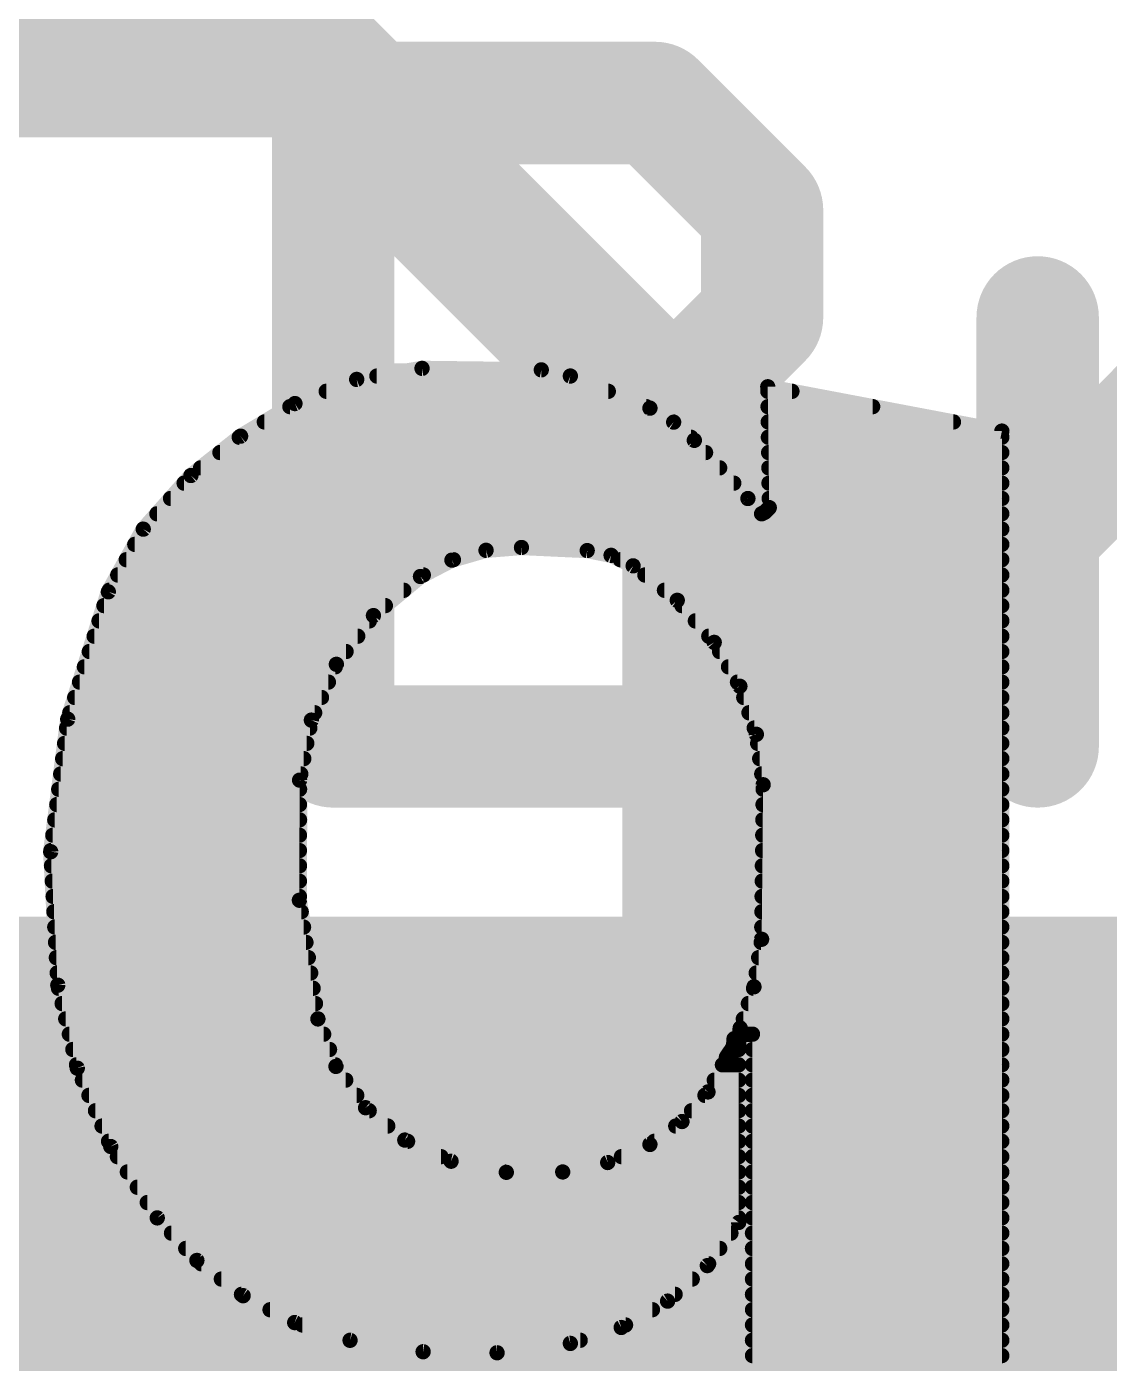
# Model space of a CAD drawing. Extents: x -0.1 to 25.5, y -0.1 to 14.1.
# Drawn here: x 15.394 to 17.191, y 9.919 to 12.137 of the extents above; entities that cross this region are included whole.
import ezdxf

# ---------------------------------------------------------------- set-up
doc = ezdxf.new("R2010")
doc.units = 0
for name, color, linetype in [('1', 12, 'CONTINUOUS'), ('16', 132, 'CONTINUOUS'), ('21', 41, 'CONTINUOUS'), ('22', 40, 'CONTINUOUS')]:
    doc.layers.add(name, color=color, linetype=linetype)

# ---------------------------------------------------------------- blocks, each defined once
blk = doc.blocks.new('RECT')
blk.add_solid([(-0.5, -0.5), (0.5, -0.5), (-0.5, 0.5), (0.5, 0.5)])

msp = doc.modelspace()

# ---------------------------------------------------------------- linework, layer by layer
at = {"layer": '1', "const_width": 0.254}
for points in [[(13.97, 12.08), (15.86, 12.08)], [(15.86, 12.08), (16.51, 11.43)], [(16.51, 11.43), (16.51, 10.16)]]:
    msp.add_lwpolyline(points, dxfattribs=at)
at = {"layer": '1', "const_width": 0.127}
for points in [[(15.9049, 12.1249, 1), (15.8151, 12.0351)], [(15.86, 12.0165, 1), (15.86, 12.1435)], [(16.5735, 11.43, 1), (16.4465, 11.43)], [(16.4651, 11.3851, 1), (16.5549, 11.4749)], [(16.4465, 10.16, 1), (16.5735, 10.16)]]:
    msp.add_lwpolyline(points, format="xyb", dxfattribs=at)
at = {"layer": '16', "const_width": 0.254}
msp.add_lwpolyline([(12.954, 10.287), (18.3134, 10.287)], dxfattribs=at)
at = {"layer": '21', "const_width": 0.2032}
for points in [[(15.903, 10.9424), (15.903, 12.0101)], [(15.903, 12.0101), (16.4369, 12.0101)], [(16.4369, 12.0101), (16.6148, 11.8322)], [(16.6148, 11.8322), (16.6148, 11.6542)], [(16.6148, 11.6542), (16.4369, 11.4763)], [(17.0724, 10.9424), (17.0724, 11.6542)], [(17.0724, 11.2983), (17.4283, 11.6542)], [(15.903, 11.4763), (16.4369, 11.4763)], [(16.4369, 11.4763), (16.6148, 11.2983)], [(16.6148, 11.2983), (16.6148, 11.1204)], [(16.6148, 11.1204), (16.4369, 10.9424)], [(16.4369, 10.9424), (15.903, 10.9424)]]:
    msp.add_lwpolyline(points, dxfattribs=at)
at = {"layer": '21', "const_width": 0.1016}
for points in [[(15.9538, 12.0101, 1), (15.8522, 12.0101)], [(15.903, 12.0609, 1), (15.903, 11.9593)], [(16.4728, 12.046, 1), (16.4009, 11.9742)], [(16.4369, 11.9593, 1), (16.4369, 12.0609)], [(16.6656, 11.8322, 1), (16.564, 11.8322)], [(16.5789, 11.7962, 1), (16.6507, 11.8681)], [(16.6507, 11.6183, 1), (16.5789, 11.6901)], [(17.1232, 11.6542, 1), (17.0216, 11.6542)], [(16.564, 11.6542, 1), (16.6656, 11.6542)], [(15.903, 11.5271, 1), (15.903, 11.4255)], [(16.4728, 11.5122, 1), (16.4009, 11.4403)], [(16.4369, 11.4255, 1), (16.4369, 11.5271)], [(16.4009, 11.5122, 1), (16.4728, 11.4403)], [(16.6656, 11.2983, 1), (16.564, 11.2983)], [(16.5789, 11.2624, 1), (16.6507, 11.3342)], [(17.0365, 11.3342, 1), (17.1083, 11.2624)], [(16.6507, 11.0844, 1), (16.5789, 11.1563)], [(16.564, 11.1204, 1), (16.6656, 11.1204)], [(15.903, 10.9932, 1), (15.903, 10.8916)], [(16.4009, 10.9783, 1), (16.4728, 10.9065)], [(16.4369, 10.8916, 1), (16.4369, 10.9932)], [(15.8522, 10.9424, 1), (15.9538, 10.9424)], [(17.0216, 10.9424, 1), (17.1232, 10.9424)]]:
    msp.add_lwpolyline(points, format="xyb", dxfattribs=at)
at = {"layer": '22', "const_width": 0.0254}
for points in [[(16.0503, 11.5697), (15.9418, 11.5513)], [(16.2484, 11.5672), (16.0503, 11.5697)], [(16.2966, 11.557), (16.2484, 11.5672)], [(15.9418, 11.5513), (15.8394, 11.5113)], [(15.9753, 11.557), (16.2966, 11.557)], [(16.4287, 11.5037), (16.2966, 11.557)], [(15.8913, 11.5316), (16.3596, 11.5316)], [(16.6243, 11.5392), (16.6268, 11.3386)], [(17.0129, 11.4656), (16.6243, 11.5392)], [(16.6244, 11.5316), (16.6644, 11.5316)], [(15.8394, 11.5113), (15.7492, 11.4572)], [(15.8309, 11.5062), (16.4225, 11.5062)], [(16.468, 11.4804), (16.4287, 11.5037)], [(16.6247, 11.5062), (16.7985, 11.5062)], [(15.7885, 11.4808), (16.4674, 11.4808)], [(16.5024, 11.4503), (16.468, 11.4804)], [(16.625, 11.4808), (16.9326, 11.4808)], [(15.7492, 11.4572), (15.6667, 11.3919)], [(15.7469, 11.4554), (16.4966, 11.4554)], [(16.6253, 11.4554), (17.0129, 11.4554)], [(17.0129, 9.4082), (17.0129, 11.4656)], [(16.5913, 11.3538), (16.5024, 11.4503)], [(15.7148, 11.43), (16.5211, 11.43)], [(16.6257, 11.43), (17.0129, 11.43)], [(15.6667, 11.3919), (15.5876, 11.3029)], [(15.6827, 11.4046), (16.5445, 11.4046)], [(16.626, 11.4046), (17.0129, 11.4046)], [(15.6554, 11.3792), (16.5679, 11.3792)], [(16.6263, 11.3792), (17.0129, 11.3792)], [(15.6328, 11.3538), (16.5913, 11.3538)], [(16.6141, 11.3284), (16.5913, 11.3538)], [(16.6266, 11.3538), (17.0129, 11.3538)], [(15.6102, 11.3284), (16.6141, 11.3284)], [(16.6192, 11.3309), (16.6141, 11.3284)], [(16.6141, 11.3284), (17.0129, 11.3284)], [(16.6268, 11.3386), (16.6192, 11.3309)], [(15.5876, 11.3029), (15.5296, 11.1989)], [(15.5877, 11.303), (17.0129, 11.303)], [(15.5735, 11.2776), (17.0129, 11.2776)], [(16.1, 11.2515), (16.1566, 11.2678)], [(16.1566, 11.2678), (16.2154, 11.2725)], [(16.2154, 11.2725), (16.3246, 11.2674)], [(16.3246, 11.2674), (16.3643, 11.2595)], [(16.3643, 11.2595), (16.4008, 11.242)], [(15.5593, 11.2522), (16.1025, 11.2522)], [(16.0477, 11.2243), (16.1, 11.2515)], [(16.3795, 11.2522), (17.0129, 11.2522)], [(16.4008, 11.242), (16.474, 11.1848)], [(15.5452, 11.2268), (16.0525, 11.2268)], [(15.9696, 11.1594), (16.0477, 11.2243)], [(16.4203, 11.2268), (17.0129, 11.2268)], [(15.5296, 11.1989), (15.4622, 10.9876)], [(15.531, 11.2014), (16.0201, 11.2014)], [(16.4528, 11.2014), (17.0129, 11.2014)], [(15.5223, 11.176), (15.9895, 11.176)], [(16.474, 11.1848), (16.5354, 11.115)], [(16.4818, 11.176), (17.0129, 11.176)], [(15.5142, 11.1506), (15.9629, 11.1506)], [(15.9082, 11.0786), (15.9696, 11.1594)], [(16.5041, 11.1506), (17.0129, 11.1506)], [(15.5061, 11.1252), (15.9436, 11.1252)], [(16.5264, 11.1252), (17.0129, 11.1252)], [(15.498, 11.0998), (15.9243, 11.0998)], [(16.5354, 11.115), (16.578, 11.0422)], [(16.5443, 11.0998), (17.0129, 11.0998)], [(15.8666, 10.986), (15.9082, 11.0786)], [(15.4899, 11.0744), (15.9063, 11.0744)], [(16.5591, 11.0744), (17.0129, 11.0744)], [(15.4818, 11.049), (15.8949, 11.049)], [(16.574, 11.049), (17.0129, 11.049)], [(16.578, 11.0422), (16.6054, 10.9624)], [(15.4737, 11.0236), (15.8835, 11.0236)], [(16.5844, 11.0236), (17.0129, 11.0236)], [(15.4656, 10.9982), (15.8721, 10.9982)], [(16.5931, 10.9982), (17.0129, 10.9982)], [(15.4622, 10.9876), (15.4339, 10.7676)], [(15.4603, 10.9728), (15.8641, 10.9728)], [(15.8471, 10.8864), (15.8666, 10.986)], [(16.6018, 10.9728), (17.0129, 10.9728)], [(15.457, 10.9474), (15.8591, 10.9474)], [(16.6054, 10.9624), (16.6167, 10.8788)], [(16.6075, 10.9474), (17.0129, 10.9474)], [(15.4538, 10.922), (15.8541, 10.922)], [(16.6109, 10.922), (17.0129, 10.922)], [(15.4505, 10.8966), (15.8491, 10.8966)], [(15.8468, 10.6871), (15.8471, 10.8864)], [(16.6167, 10.8788), (16.6141, 10.6223)], [(16.6143, 10.8966), (17.0129, 10.8966)], [(15.4472, 10.8712), (15.8471, 10.8712)], [(16.6166, 10.8712), (17.0129, 10.8712)], [(15.444, 10.8458), (15.847, 10.8458)], [(16.6164, 10.8458), (17.0129, 10.8458)], [(15.4407, 10.8204), (15.847, 10.8204)], [(16.6161, 10.8204), (17.0129, 10.8204)], [(15.4374, 10.795), (15.8469, 10.795)], [(16.6159, 10.795), (17.0129, 10.795)], [(15.4339, 10.7676), (15.4457, 10.5461)], [(15.4342, 10.7696), (15.8469, 10.7696)], [(16.6156, 10.7696), (17.0129, 10.7696)], [(15.4352, 10.7442), (15.8469, 10.7442)], [(16.6153, 10.7442), (17.0129, 10.7442)], [(15.4365, 10.7188), (15.8468, 10.7188)], [(16.6151, 10.7188), (17.0129, 10.7188)], [(15.4379, 10.6934), (15.8468, 10.6934)], [(15.8775, 10.4902), (15.8468, 10.6871)], [(16.6148, 10.6934), (17.0129, 10.6934)], [(15.4392, 10.668), (15.8498, 10.668)], [(16.6146, 10.668), (17.0129, 10.668)], [(15.4406, 10.6426), (15.8537, 10.6426)], [(16.6143, 10.6426), (17.0129, 10.6426)], [(15.4419, 10.6172), (15.8577, 10.6172)], [(16.6141, 10.6223), (16.6014, 10.5435)], [(16.6133, 10.6172), (17.0129, 10.6172)], [(15.4433, 10.5918), (15.8616, 10.5918)], [(16.6092, 10.5918), (17.0129, 10.5918)], [(15.4446, 10.5664), (15.8656, 10.5664)], [(15.4457, 10.5461), (15.478, 10.4085)], [(16.6051, 10.5664), (17.0129, 10.5664)], [(15.4469, 10.541), (15.8696, 10.541)], [(16.6014, 10.5435), (16.5786, 10.475)], [(16.6006, 10.541), (17.0129, 10.541)], [(15.4529, 10.5156), (15.8735, 10.5156)], [(16.5921, 10.5156), (17.0129, 10.5156)], [(15.4588, 10.4902), (15.8775, 10.4902)], [(15.9075, 10.4113), (15.8775, 10.4902)], [(16.5837, 10.4902), (17.0129, 10.4902)], [(15.4648, 10.4648), (15.8871, 10.4648)], [(16.576, 10.4496), (16.5684, 10.4572)], [(16.5684, 10.4572), (16.5684, 10.4521)], [(16.5786, 10.475), (16.5781, 10.4713)], [(16.5781, 10.4713), (16.5795, 10.4678)], [(16.5795, 10.4678), (16.5825, 10.4654)], [(16.5825, 10.4654), (16.5862, 10.4648)], [(16.5862, 10.4648), (16.5989, 10.4648)], [(16.5862, 10.4648), (17.0129, 10.4648)], [(16.5989, 10.4648), (16.5989, 9.0348)], [(15.4707, 10.4394), (15.8968, 10.4394)], [(16.5608, 10.4343), (16.5557, 10.4267)], [(16.5664, 10.4424), (16.5608, 10.4343)], [(16.5643, 10.4394), (16.576, 10.4394)], [(16.5684, 10.4521), (16.5664, 10.4424)], [(16.576, 10.1524), (16.576, 10.4496)], [(16.5989, 10.4394), (17.0129, 10.4394)], [(15.4767, 10.414), (15.9064, 10.414)], [(16.5557, 10.4267), (16.525, 10.369)], [(16.549, 10.414), (16.576, 10.414)], [(16.5989, 10.414), (17.0129, 10.414)], [(15.478, 10.4085), (15.5336, 10.2784)], [(15.9566, 10.3428), (15.9075, 10.4113)], [(15.4865, 10.3886), (15.9238, 10.3886)], [(16.525, 10.369), (16.4819, 10.3198)], [(16.5355, 10.3886), (16.576, 10.3886)], [(16.5989, 10.3886), (17.0129, 10.3886)], [(15.4974, 10.3632), (15.942, 10.3632)], [(16.52, 10.3632), (16.576, 10.3632)], [(16.5989, 10.3632), (17.0129, 10.3632)], [(15.5082, 10.3378), (15.9627, 10.3378)], [(16.0218, 10.2891), (15.9566, 10.3428)], [(16.4977, 10.3378), (16.576, 10.3378)], [(16.5989, 10.3378), (17.0129, 10.3378)], [(15.5191, 10.3124), (15.9935, 10.3124)], [(16.4819, 10.3198), (16.4287, 10.2819)], [(16.4715, 10.3124), (16.576, 10.3124)], [(16.5989, 10.3124), (17.0129, 10.3124)], [(15.5299, 10.287), (16.0264, 10.287)], [(16.0985, 10.254), (16.0218, 10.2891)], [(16.4287, 10.2819), (16.3586, 10.2519)], [(16.4359, 10.287), (16.576, 10.287)], [(16.5989, 10.287), (17.0129, 10.287)], [(15.5336, 10.2784), (15.6108, 10.16)], [(15.5446, 10.2616), (16.0819, 10.2616)], [(16.3813, 10.2616), (16.576, 10.2616)], [(16.5989, 10.2616), (17.0129, 10.2616)], [(15.5611, 10.2362), (16.1873, 10.2362)], [(16.1903, 10.2356), (16.0985, 10.254)], [(16.2839, 10.2362), (16.1903, 10.2356)], [(16.3586, 10.2519), (16.2839, 10.2362)], [(16.2839, 10.2362), (16.576, 10.2362)], [(16.5989, 10.2362), (17.0129, 10.2362)], [(15.5777, 10.2108), (16.576, 10.2108)], [(16.5989, 10.2108), (17.0129, 10.2108)], [(15.5942, 10.1854), (16.576, 10.1854)], [(16.5989, 10.1854), (17.0129, 10.1854)], [(15.6108, 10.16), (15.6766, 10.0893)], [(15.6108, 10.16), (16.576, 10.16)], [(16.524, 10.0808), (16.576, 10.1524)], [(16.5989, 10.16), (17.0129, 10.16)], [(15.6344, 10.1346), (16.5631, 10.1346)], [(16.5989, 10.1346), (17.0129, 10.1346)], [(15.6581, 10.1092), (16.5446, 10.1092)], [(16.5989, 10.1092), (17.0129, 10.1092)], [(15.6766, 10.0893), (15.7534, 10.0309)], [(15.6839, 10.0838), (16.5262, 10.0838)], [(16.458, 10.0218), (16.524, 10.0808)], [(16.5989, 10.0838), (17.0129, 10.0838)], [(15.7172, 10.0584), (16.4989, 10.0584)], [(16.5989, 10.0584), (17.0129, 10.0584)], [(15.7506, 10.033), (16.4705, 10.033)], [(15.7534, 10.0309), (15.839, 9.9863)], [(16.3811, 9.9781), (16.458, 10.0218)], [(16.5989, 10.033), (17.0129, 10.033)], [(15.798, 10.0076), (16.4329, 10.0076)], [(16.5989, 10.0076), (17.0129, 10.0076)], [(15.839, 9.9863), (15.9309, 9.9568)], [(15.8516, 9.9822), (16.3882, 9.9822)], [(16.2966, 9.9517), (16.3811, 9.9781)], [(16.5989, 9.9822), (17.0129, 9.9822)], [(15.9309, 9.9568), (16.0522, 9.9379)], [(15.9309, 9.9568), (16.3129, 9.9568)], [(16.1749, 9.9362), (16.2966, 9.9517)], [(16.5989, 9.9568), (17.0129, 9.9568)], [(16.0522, 9.9379), (16.1749, 9.9362)], [(16.5989, 9.9314), (17.0129, 9.9314)]]:
    msp.add_lwpolyline(points, dxfattribs=at)
at = {"layer": '22', "const_width": 0.0127}
for points in [[(16.0504, 11.576, 1), (16.0502, 11.5634)], [(16.0514, 11.5634, 1), (16.0492, 11.576)], [(16.2497, 11.5734, 1), (16.2471, 11.561)], [(16.2483, 11.5609, 1), (16.2485, 11.5735)], [(15.9408, 11.5576, 1), (15.9429, 11.5451)], [(15.9442, 11.5454, 1), (15.9395, 11.5573)], [(15.9753, 11.5633, 1), (15.9753, 11.5507)], [(16.299, 11.5629, 1), (16.2942, 11.5511)], [(16.2953, 11.5508, 1), (16.2979, 11.5632)], [(16.2966, 11.5507, 1), (16.2966, 11.5633)], [(15.8913, 11.538, 1), (15.8913, 11.5253)], [(16.3596, 11.5253, 1), (16.3596, 11.538)], [(16.6306, 11.5393, 1), (16.618, 11.5391)], [(16.6255, 11.5454, 1), (16.6231, 11.533)], [(16.6244, 11.538, 1), (16.6244, 11.5253)], [(16.6644, 11.5253, 1), (16.6644, 11.538)], [(15.8309, 11.5125, 1), (15.8309, 11.4999)], [(15.8371, 11.5172, 1), (15.8417, 11.5054)], [(15.8427, 11.5059, 1), (15.8361, 11.5167)], [(16.4319, 11.5092, 1), (16.4255, 11.4982)], [(16.4225, 11.4999, 1), (16.4225, 11.5125)], [(16.4263, 11.4978, 1), (16.4311, 11.5096)], [(16.6247, 11.5125, 1), (16.6247, 11.4999)], [(16.7985, 11.4999, 1), (16.7985, 11.5125)], [(15.7885, 11.4871, 1), (15.7885, 11.4745)], [(16.4722, 11.4852, 1), (16.4639, 11.4757)], [(16.4648, 11.475, 1), (16.4713, 11.4859)], [(16.4674, 11.4745, 1), (16.4674, 11.4871)], [(16.625, 11.4871, 1), (16.625, 11.4745)], [(16.9326, 11.4745, 1), (16.9326, 11.4871)], [(15.7469, 11.4618, 1), (15.7469, 11.4491)], [(15.7459, 11.4627, 1), (15.7524, 11.4518)], [(15.7531, 11.4522, 1), (15.7452, 11.4622)], [(16.4966, 11.4491, 1), (16.4966, 11.4618)], [(16.6253, 11.4618, 1), (16.6253, 11.4491)], [(17.0193, 11.4656, 1), (17.0066, 11.4656)], [(17.0117, 11.4594, 1), (17.0141, 11.4718)], [(17.0129, 11.4491, 1), (17.0129, 11.4618)], [(16.5071, 11.4546, 1), (16.4977, 11.446)], [(16.4982, 11.4455, 1), (16.5066, 11.4551)], [(15.7148, 11.4363, 1), (15.7148, 11.4237)], [(16.5211, 11.4237, 1), (16.5211, 11.4363)], [(16.6257, 11.4363, 1), (16.6257, 11.4237)], [(17.0129, 11.4237, 1), (17.0129, 11.4363)], [(15.6628, 11.3969, 1), (15.6706, 11.3869)], [(15.6714, 11.3877, 1), (15.662, 11.3961)], [(15.6827, 11.4109, 1), (15.6827, 11.3983)], [(16.5445, 11.3983, 1), (16.5445, 11.4109)], [(16.626, 11.4109, 1), (16.626, 11.3983)], [(17.0129, 11.3983, 1), (17.0129, 11.4109)], [(15.6554, 11.3856, 1), (15.6554, 11.3729)], [(16.5679, 11.3729, 1), (16.5679, 11.3856)], [(16.6263, 11.3856, 1), (16.6263, 11.3729)], [(17.0129, 11.3729, 1), (17.0129, 11.3856)], [(15.6328, 11.3601, 1), (15.6328, 11.3475)], [(16.596, 11.358, 1), (16.5866, 11.3496)], [(16.5866, 11.3495, 1), (16.596, 11.3581)], [(16.5913, 11.3475, 1), (16.5913, 11.3601)], [(16.6266, 11.3601, 1), (16.6266, 11.3475)], [(17.0129, 11.3475, 1), (17.0129, 11.3601)], [(15.6102, 11.3347, 1), (15.6102, 11.3221)], [(16.6141, 11.3347, 1), (16.6141, 11.3221)], [(16.6113, 11.3341, 1), (16.6169, 11.3227)], [(16.6094, 11.3242, 1), (16.6188, 11.3326)], [(16.6147, 11.3354, 1), (16.6237, 11.3264)], [(16.6141, 11.3221, 1), (16.6141, 11.3347)], [(16.622, 11.3252, 1), (16.6164, 11.3366)], [(16.6205, 11.3385, 1), (16.6331, 11.3387)], [(16.6313, 11.3341, 1), (16.6223, 11.3431)], [(17.0129, 11.3221, 1), (17.0129, 11.3347)], [(15.5828, 11.3071, 1), (15.5923, 11.2987)], [(15.5877, 11.3094, 1), (15.5877, 11.2967)], [(15.5931, 11.2998, 1), (15.582, 11.306)], [(17.0129, 11.2967, 1), (17.0129, 11.3094)], [(15.5735, 11.284, 1), (15.5735, 11.2713)], [(17.0129, 11.2713, 1), (17.0129, 11.284)], [(16.1561, 11.2741, 1), (16.1572, 11.2614)], [(16.1584, 11.2617, 1), (16.1549, 11.2739)], [(16.2157, 11.2788, 1), (16.2151, 11.2662)], [(16.2159, 11.2662, 1), (16.2149, 11.2788)], [(16.3258, 11.2736, 1), (16.3234, 11.2612)], [(16.3243, 11.2611, 1), (16.3249, 11.2737)], [(16.367, 11.2652, 1), (16.3615, 11.2537)], [(16.363, 11.2532, 1), (16.3655, 11.2657)], [(15.5593, 11.2585, 1), (15.5593, 11.2459)], [(16.0982, 11.2576, 1), (16.1018, 11.2454)], [(16.1029, 11.2458, 1), (16.0971, 11.2571)], [(16.1025, 11.2459, 1), (16.1025, 11.2585)], [(16.3795, 11.2585, 1), (16.3795, 11.2459)], [(16.4047, 11.247, 1), (16.3969, 11.237)], [(16.3981, 11.2363, 1), (16.4035, 11.2477)], [(17.0129, 11.2459, 1), (17.0129, 11.2585)], [(15.5452, 11.2332, 1), (15.5452, 11.2205)], [(16.0448, 11.2299, 1), (16.0506, 11.2187)], [(16.0518, 11.2194, 1), (16.0436, 11.2292)], [(16.0525, 11.2205, 1), (16.0525, 11.2332)], [(16.4203, 11.2332, 1), (16.4203, 11.2205)], [(17.0129, 11.2205, 1), (17.0129, 11.2332)], [(15.5241, 11.202, 1), (15.5351, 11.1958)], [(15.5356, 11.197, 1), (15.5236, 11.2008)], [(15.531, 11.2078, 1), (15.531, 11.1951)], [(16.0201, 11.1951, 1), (16.0201, 11.2078)], [(16.4528, 11.2078, 1), (16.4528, 11.1951)], [(17.0129, 11.1951, 1), (17.0129, 11.2078)], [(15.5223, 11.1823, 1), (15.5223, 11.1697)], [(15.9895, 11.1697, 1), (15.9895, 11.1823)], [(16.4788, 11.189, 1), (16.4693, 11.1806)], [(16.4701, 11.1798, 1), (16.478, 11.1898)], [(16.4818, 11.1823, 1), (16.4818, 11.1697)], [(17.0129, 11.1697, 1), (17.0129, 11.1823)], [(15.5142, 11.157, 1), (15.5142, 11.1443)], [(15.9629, 11.1443, 1), (15.9629, 11.157)], [(15.9656, 11.1643, 1), (15.9737, 11.1546)], [(15.9747, 11.1556, 1), (15.9646, 11.1633)], [(16.5041, 11.157, 1), (16.5041, 11.1443)], [(17.0129, 11.1443, 1), (17.0129, 11.157)], [(15.5061, 11.1316, 1), (15.5061, 11.1189)], [(15.9436, 11.1189, 1), (15.9436, 11.1316)], [(16.5264, 11.1316, 1), (16.5264, 11.1189)], [(17.0129, 11.1189, 1), (17.0129, 11.1316)], [(15.498, 11.1061, 1), (15.498, 11.0935)], [(15.9243, 11.0935, 1), (15.9243, 11.1061)], [(16.5409, 11.1182, 1), (16.5299, 11.1118)], [(16.5306, 11.1108, 1), (16.5402, 11.1192)], [(16.5443, 11.1061, 1), (16.5443, 11.0935)], [(17.0129, 11.0935, 1), (17.0129, 11.1061)], [(15.914, 11.076, 1), (15.9024, 11.0812)], [(15.4899, 11.0808, 1), (15.4899, 11.0681)], [(15.9031, 11.0825, 1), (15.9133, 11.0748)], [(15.9063, 11.0681, 1), (15.9063, 11.0808)], [(16.5591, 11.0808, 1), (16.5591, 11.0681)], [(17.0129, 11.0681, 1), (17.0129, 11.0808)], [(15.4818, 11.0554, 1), (15.4818, 11.0427)], [(15.8949, 11.0427, 1), (15.8949, 11.0554)], [(16.574, 11.0554, 1), (16.574, 11.0427)], [(16.584, 11.0442, 1), (16.572, 11.0401)], [(16.5725, 11.039, 1), (16.5835, 11.0454)], [(17.0129, 11.0427, 1), (17.0129, 11.0554)], [(15.4737, 11.0299, 1), (15.4737, 11.0173)], [(15.8835, 11.0173, 1), (15.8835, 11.0299)], [(16.5844, 11.0299, 1), (16.5844, 11.0173)], [(17.0129, 11.0173, 1), (17.0129, 11.0299)], [(15.4656, 11.0046, 1), (15.4656, 10.9919)], [(15.8721, 10.9919, 1), (15.8721, 11.0046)], [(16.5931, 11.0046, 1), (16.5931, 10.9919)], [(17.0129, 10.9919, 1), (17.0129, 11.0046)], [(15.4603, 10.9792, 1), (15.4603, 10.9665)], [(15.4561, 10.9895, 1), (15.4682, 10.9857)], [(15.4685, 10.9868, 1), (15.4559, 10.9884)], [(15.8609, 10.9886, 1), (15.8724, 10.9834)], [(15.8729, 10.9848, 1), (15.8604, 10.9872)], [(15.8641, 10.9665, 1), (15.8641, 10.9792)], [(16.6018, 10.9792, 1), (16.6018, 10.9665)], [(17.0129, 10.9665, 1), (17.0129, 10.9792)], [(15.457, 10.9537, 1), (15.457, 10.9411)], [(15.8591, 10.9411, 1), (15.8591, 10.9537)], [(16.6117, 10.9633, 1), (16.5991, 10.9616)], [(16.5994, 10.9603, 1), (16.6114, 10.9645)], [(16.6075, 10.9537, 1), (16.6075, 10.9411)], [(17.0129, 10.9411, 1), (17.0129, 10.9537)], [(15.4538, 10.9284, 1), (15.4538, 10.9157)], [(15.8541, 10.9157, 1), (15.8541, 10.9284)], [(16.6109, 10.9284, 1), (16.6109, 10.9157)], [(17.0129, 10.9157, 1), (17.0129, 10.9284)], [(15.4505, 10.903, 1), (15.4505, 10.8903)], [(15.8409, 10.8876, 1), (15.8533, 10.8852)], [(15.8534, 10.8864, 1), (15.8408, 10.8864)], [(15.8491, 10.8903, 1), (15.8491, 10.903)], [(16.6143, 10.903, 1), (16.6143, 10.8903)], [(16.623, 10.8787, 1), (16.6104, 10.8789)], [(17.0129, 10.8903, 1), (17.0129, 10.903)], [(15.4472, 10.8775, 1), (15.4472, 10.8649)], [(15.8471, 10.8649, 1), (15.8471, 10.8775)], [(16.6166, 10.8775, 1), (16.6166, 10.8649)], [(16.6104, 10.878, 1), (16.623, 10.8796)], [(17.0129, 10.8649, 1), (17.0129, 10.8775)], [(15.444, 10.8521, 1), (15.444, 10.8395)], [(15.847, 10.8395, 1), (15.847, 10.8521)], [(16.6164, 10.8521, 1), (16.6164, 10.8395)], [(17.0129, 10.8395, 1), (17.0129, 10.8521)], [(15.4407, 10.8268, 1), (15.4407, 10.8141)], [(15.847, 10.8141, 1), (15.847, 10.8268)], [(16.6161, 10.8268, 1), (16.6161, 10.8141)], [(17.0129, 10.8141, 1), (17.0129, 10.8268)], [(15.4374, 10.8013, 1), (15.4374, 10.7887)], [(15.8469, 10.7887, 1), (15.8469, 10.8013)], [(16.6159, 10.8013, 1), (16.6159, 10.7887)], [(17.0129, 10.7887, 1), (17.0129, 10.8013)], [(15.4403, 10.7679, 1), (15.4276, 10.7673)], [(15.4342, 10.7759, 1), (15.4342, 10.7633)], [(15.8469, 10.7633, 1), (15.8469, 10.7759)], [(16.6156, 10.7759, 1), (16.6156, 10.7633)], [(17.0129, 10.7633, 1), (17.0129, 10.7759)], [(15.4276, 10.7684, 1), (15.4402, 10.7668)], [(15.4352, 10.7506, 1), (15.4352, 10.7379)], [(15.8469, 10.7379, 1), (15.8469, 10.7506)], [(16.6153, 10.7506, 1), (16.6153, 10.7379)], [(17.0129, 10.7379, 1), (17.0129, 10.7506)], [(15.4365, 10.7251, 1), (15.4365, 10.7125)], [(15.8468, 10.7125, 1), (15.8468, 10.7251)], [(16.6151, 10.7251, 1), (16.6151, 10.7125)], [(17.0129, 10.7125, 1), (17.0129, 10.7251)], [(15.4379, 10.6997, 1), (15.4379, 10.6871)], [(15.853, 10.6881, 1), (15.8405, 10.6861)], [(15.8404, 10.6871, 1), (15.8531, 10.6871)], [(15.8468, 10.6871, 1), (15.8468, 10.6997)], [(16.6148, 10.6997, 1), (16.6148, 10.6871)], [(17.0129, 10.6871, 1), (17.0129, 10.6997)], [(15.4392, 10.6744, 1), (15.4392, 10.6617)], [(15.8498, 10.6617, 1), (15.8498, 10.6744)], [(16.6146, 10.6744, 1), (16.6146, 10.6617)], [(17.0129, 10.6617, 1), (17.0129, 10.6744)], [(15.4406, 10.6489, 1), (15.4406, 10.6363)], [(15.8537, 10.6363, 1), (15.8537, 10.6489)], [(16.6143, 10.6489, 1), (16.6143, 10.6363)], [(17.0129, 10.6363, 1), (17.0129, 10.6489)], [(15.4419, 10.6235, 1), (15.4419, 10.6109)], [(15.8577, 10.6109, 1), (15.8577, 10.6235)], [(16.6133, 10.6235, 1), (16.6133, 10.6109)], [(16.6204, 10.6213, 1), (16.6078, 10.6233)], [(16.6078, 10.6224, 1), (16.6204, 10.6222)], [(17.0129, 10.6109, 1), (17.0129, 10.6235)], [(15.4433, 10.5982, 1), (15.4433, 10.5855)], [(15.8616, 10.5855, 1), (15.8616, 10.5982)], [(16.6092, 10.5982, 1), (16.6092, 10.5855)], [(17.0129, 10.5855, 1), (17.0129, 10.5982)], [(15.4446, 10.5727, 1), (15.4446, 10.5601)], [(15.4519, 10.5476, 1), (15.4395, 10.5446)], [(15.8656, 10.5601, 1), (15.8656, 10.5727)], [(16.6051, 10.5727, 1), (16.6051, 10.5601)], [(17.0129, 10.5601, 1), (17.0129, 10.5727)], [(15.4394, 10.5458, 1), (15.452, 10.5464)], [(15.4469, 10.5473, 1), (15.4469, 10.5347)], [(15.8696, 10.5347, 1), (15.8696, 10.5473)], [(16.6006, 10.5473, 1), (16.6006, 10.5347)], [(16.5951, 10.5445, 1), (16.6077, 10.5425)], [(16.6074, 10.5415, 1), (16.5954, 10.5455)], [(17.0129, 10.5347, 1), (17.0129, 10.5473)], [(15.4529, 10.522, 1), (15.4529, 10.5093)], [(15.8735, 10.5093, 1), (15.8735, 10.522)], [(16.5921, 10.522, 1), (16.5921, 10.5093)], [(17.0129, 10.5093, 1), (17.0129, 10.522)], [(15.4588, 10.4965, 1), (15.4588, 10.4839)], [(15.8834, 10.4925, 1), (15.8716, 10.4879)], [(15.8712, 10.4892, 1), (15.8838, 10.4912)], [(15.8775, 10.4839, 1), (15.8775, 10.4965)], [(16.5837, 10.4965, 1), (16.5837, 10.4839)], [(17.0129, 10.4839, 1), (17.0129, 10.4965)], [(15.4648, 10.4711, 1), (15.4648, 10.4585)], [(15.8871, 10.4585, 1), (15.8871, 10.4711)], [(16.5748, 10.4572, 1), (16.562, 10.4572)], [(16.5729, 10.4617, 1), (16.5639, 10.4527)], [(16.584, 10.4736, 1), (16.5722, 10.4689)], [(16.5718, 10.4721, 1), (16.5844, 10.4704)], [(16.5849, 10.4742, 1), (16.5723, 10.4758)], [(16.5726, 10.477, 1), (16.5846, 10.473)], [(16.5835, 10.4727, 1), (16.5756, 10.4628)], [(16.5736, 10.4654, 1), (16.5854, 10.4701)], [(16.5835, 10.4717, 1), (16.5815, 10.4591)], [(16.5785, 10.4604, 1), (16.5864, 10.4704)], [(16.5862, 10.4711, 1), (16.5862, 10.4585)], [(16.5862, 10.4711, 1), (16.5862, 10.4585)], [(16.5852, 10.4585, 1), (16.5872, 10.4711)], [(16.6053, 10.4648, 1), (16.5925, 10.4648)], [(16.5989, 10.4585, 1), (16.5989, 10.4711)], [(17.0129, 10.4585, 1), (17.0129, 10.4711)], [(15.4707, 10.4458, 1), (15.4707, 10.4331)], [(15.8968, 10.4331, 1), (15.8968, 10.4458)], [(16.5661, 10.4308, 1), (16.5555, 10.4378)], [(16.5643, 10.4458, 1), (16.5643, 10.4331)], [(16.5602, 10.4437, 1), (16.5726, 10.4412)], [(16.5716, 10.4388, 1), (16.5612, 10.446)], [(16.562, 10.4521, 1), (16.5748, 10.4521)], [(16.5746, 10.4508, 1), (16.5622, 10.4534)], [(16.5824, 10.4496, 1), (16.5696, 10.4496)], [(16.5715, 10.4451, 1), (16.5805, 10.4541)], [(16.576, 10.4331, 1), (16.576, 10.4458)], [(16.5989, 10.4458, 1), (16.5989, 10.4331)], [(17.0129, 10.4331, 1), (17.0129, 10.4458)], [(15.4767, 10.4203, 1), (15.4767, 10.4077)], [(15.9064, 10.4077, 1), (15.9064, 10.4203)], [(16.549, 10.4203, 1), (16.549, 10.4077)], [(16.5504, 10.4302, 1), (16.561, 10.4232)], [(16.5613, 10.4237, 1), (16.5501, 10.4297)], [(16.5556, 10.4379, 1), (16.566, 10.4307)], [(16.576, 10.4077, 1), (16.576, 10.4203)], [(16.5989, 10.4203, 1), (16.5989, 10.4077)], [(17.0129, 10.4077, 1), (17.0129, 10.4203)], [(15.4838, 10.4109, 1), (15.4722, 10.406)], [(15.4718, 10.407, 1), (15.4842, 10.4099)], [(15.9126, 10.415, 1), (15.9023, 10.4076)], [(15.9015, 10.4091, 1), (15.9134, 10.4136)], [(15.4865, 10.3949, 1), (15.4865, 10.3823)], [(15.9238, 10.3823, 1), (15.9238, 10.3949)], [(16.5298, 10.3648, 1), (16.5203, 10.3732)], [(16.5355, 10.3949, 1), (16.5355, 10.3823)], [(16.576, 10.3823, 1), (16.576, 10.3949)], [(16.5989, 10.3949, 1), (16.5989, 10.3823)], [(17.0129, 10.3823, 1), (17.0129, 10.3949)], [(15.4974, 10.3696, 1), (15.4974, 10.3569)], [(15.942, 10.3569, 1), (15.942, 10.3696)], [(16.52, 10.3696, 1), (16.52, 10.3569)], [(16.5194, 10.372, 1), (16.5306, 10.366)], [(16.576, 10.3569, 1), (16.576, 10.3696)], [(16.5989, 10.3696, 1), (16.5989, 10.3569)], [(17.0129, 10.3569, 1), (17.0129, 10.3696)], [(15.5082, 10.3441, 1), (15.5082, 10.3315)], [(15.9607, 10.3477, 1), (15.9526, 10.3379)], [(15.9515, 10.3391, 1), (15.9618, 10.3465)], [(15.9627, 10.3315, 1), (15.9627, 10.3441)], [(16.4977, 10.3441, 1), (16.4977, 10.3315)], [(16.576, 10.3315, 1), (16.576, 10.3441)], [(16.5989, 10.3441, 1), (16.5989, 10.3315)], [(17.0129, 10.3315, 1), (17.0129, 10.3441)], [(15.5191, 10.3187, 1), (15.5191, 10.3061)], [(15.9935, 10.3061, 1), (15.9935, 10.3187)], [(16.4715, 10.3187, 1), (16.4715, 10.3061)], [(16.4772, 10.324, 1), (16.4867, 10.3157)], [(16.4856, 10.3147, 1), (16.4782, 10.325)], [(16.576, 10.3061, 1), (16.576, 10.3187)], [(16.5989, 10.3187, 1), (16.5989, 10.3061)], [(17.0129, 10.3061, 1), (17.0129, 10.3187)], [(15.5299, 10.2934, 1), (15.5299, 10.2807)], [(16.0244, 10.2949, 1), (16.0191, 10.2833)], [(16.0177, 10.2842, 1), (16.0258, 10.294)], [(16.0264, 10.2807, 1), (16.0264, 10.2934)], [(16.425, 10.2871, 1), (16.4324, 10.2767)], [(16.4312, 10.2761, 1), (16.4262, 10.2877)], [(16.4359, 10.2934, 1), (16.4359, 10.2807)], [(16.576, 10.2807, 1), (16.576, 10.2934)], [(16.5989, 10.2934, 1), (16.5989, 10.2807)], [(17.0129, 10.2807, 1), (17.0129, 10.2934)], [(15.5389, 10.2819, 1), (15.5283, 10.275)], [(15.5278, 10.276, 1), (15.5394, 10.2809)], [(15.5446, 10.2679, 1), (15.5446, 10.2553)], [(16.0819, 10.2553, 1), (16.0819, 10.2679)], [(16.3813, 10.2679, 1), (16.3813, 10.2553)], [(16.576, 10.2553, 1), (16.576, 10.2679)], [(16.5989, 10.2679, 1), (16.5989, 10.2553)], [(17.0129, 10.2553, 1), (17.0129, 10.2679)], [(15.5611, 10.2425, 1), (15.5611, 10.2299)], [(16.0997, 10.2602, 1), (16.0973, 10.2478)], [(16.0959, 10.2482, 1), (16.1011, 10.2598)], [(16.1902, 10.242, 1), (16.1903, 10.2293)], [(16.1873, 10.2299, 1), (16.1873, 10.2425)], [(16.189, 10.2294, 1), (16.1915, 10.2418)], [(16.2839, 10.2425, 1), (16.2839, 10.2299)], [(16.2826, 10.2424, 1), (16.2852, 10.23)], [(16.2839, 10.2299, 1), (16.2839, 10.2425)], [(16.3561, 10.2577, 1), (16.3611, 10.246)], [(16.3599, 10.2457, 1), (16.3573, 10.2581)], [(16.576, 10.2299, 1), (16.576, 10.2425)], [(16.5989, 10.2425, 1), (16.5989, 10.2299)], [(17.0129, 10.2299, 1), (17.0129, 10.2425)], [(15.5777, 10.2172, 1), (15.5777, 10.2045)], [(16.576, 10.2045, 1), (16.576, 10.2172)], [(16.5989, 10.2172, 1), (16.5989, 10.2045)], [(17.0129, 10.2045, 1), (17.0129, 10.2172)], [(15.5942, 10.1918, 1), (15.5942, 10.1791)], [(16.576, 10.1791, 1), (16.576, 10.1918)], [(16.5989, 10.1918, 1), (16.5989, 10.1791)], [(17.0129, 10.1791, 1), (17.0129, 10.1918)], [(15.6154, 10.1643, 1), (15.6062, 10.1557)], [(15.6108, 10.1663, 1), (15.6108, 10.1537)], [(15.6055, 10.1565, 1), (15.6161, 10.1635)], [(16.5696, 10.1524, 1), (16.5824, 10.1524)], [(16.5811, 10.1487, 1), (16.5709, 10.1561)], [(16.576, 10.1537, 1), (16.576, 10.1663)], [(16.5989, 10.1663, 1), (16.5989, 10.1537)], [(17.0129, 10.1537, 1), (17.0129, 10.1663)], [(15.6344, 10.141, 1), (15.6344, 10.1283)], [(16.5631, 10.1283, 1), (16.5631, 10.141)], [(16.5989, 10.141, 1), (16.5989, 10.1283)], [(17.0129, 10.1283, 1), (17.0129, 10.141)], [(15.6581, 10.1156, 1), (15.6581, 10.1029)], [(16.5446, 10.1029, 1), (16.5446, 10.1156)], [(16.5989, 10.1156, 1), (16.5989, 10.1029)], [(17.0129, 10.1029, 1), (17.0129, 10.1156)], [(15.6804, 10.0944, 1), (15.6727, 10.0843)], [(15.6719, 10.085, 1), (15.6812, 10.0937)], [(15.6839, 10.0901, 1), (15.6839, 10.0775)], [(16.5282, 10.0761, 1), (16.5197, 10.0855)], [(16.5262, 10.0775, 1), (16.5262, 10.0901)], [(16.5989, 10.0901, 1), (16.5989, 10.0775)], [(17.0129, 10.0775, 1), (17.0129, 10.0901)], [(15.7172, 10.0648, 1), (15.7172, 10.0521)], [(16.4989, 10.0521, 1), (16.4989, 10.0648)], [(16.5188, 10.0845, 1), (16.5291, 10.0771)], [(16.5989, 10.0648, 1), (16.5989, 10.0521)], [(17.0129, 10.0521, 1), (17.0129, 10.0648)], [(15.7506, 10.0394, 1), (15.7506, 10.0267)], [(15.7563, 10.0365, 1), (15.7504, 10.0252)], [(15.7495, 10.0258, 1), (15.7572, 10.0359)], [(16.4538, 10.0266, 1), (16.4622, 10.0171)], [(16.4611, 10.0163, 1), (16.4549, 10.0274)], [(16.4705, 10.0267, 1), (16.4705, 10.0394)], [(16.5989, 10.0394, 1), (16.5989, 10.0267)], [(17.0129, 10.0267, 1), (17.0129, 10.0394)], [(15.798, 10.0139, 1), (15.798, 10.0013)], [(16.4329, 10.0013, 1), (16.4329, 10.0139)], [(16.5989, 10.0139, 1), (16.5989, 10.0013)], [(17.0129, 10.0013, 1), (17.0129, 10.0139)], [(15.8409, 9.9923, 1), (15.837, 9.9802)], [(15.836, 9.9806, 1), (15.8419, 9.9919)], [(15.8516, 9.9886, 1), (15.8516, 9.9759)], [(16.3779, 9.9837, 1), (16.3842, 9.9726)], [(16.3829, 9.9721, 1), (16.3792, 9.9842)], [(16.3882, 9.9759, 1), (16.3882, 9.9886)], [(16.5989, 9.9886, 1), (16.5989, 9.9759)], [(17.0129, 9.9759, 1), (17.0129, 9.9886)], [(15.9319, 9.9631, 1), (15.9299, 9.9505)], [(15.9309, 9.9632, 1), (15.9309, 9.9505)], [(15.929, 9.9508, 1), (15.9328, 9.9628)], [(16.2947, 9.9578, 1), (16.2985, 9.9456)], [(16.2974, 9.9454, 1), (16.2958, 9.958)], [(16.3129, 9.9505, 1), (16.3129, 9.9632)], [(16.5989, 9.9632, 1), (16.5989, 9.9505)], [(17.0129, 9.9505, 1), (17.0129, 9.9632)], [(16.0522, 9.9442, 1), (16.0521, 9.9315)], [(16.0512, 9.9316, 1), (16.0531, 9.9442)], [(16.1741, 9.9425, 1), (16.1757, 9.9299)], [(16.1748, 9.9298, 1), (16.175, 9.9425)], [(16.5989, 9.9377, 1), (16.5989, 9.9251)], [(17.0129, 9.9251, 1), (17.0129, 9.9377)]]:
    msp.add_lwpolyline(points, format="xyb", dxfattribs=at)

# ---------------------------------------------------------------- block references
at = {"layer": '1', "yscale": 2.5, "rotation": 270}
msp.add_blockref('RECT', (16.51, 10.16), dxfattribs=at)

doc.saveas('drawing.dxf')
